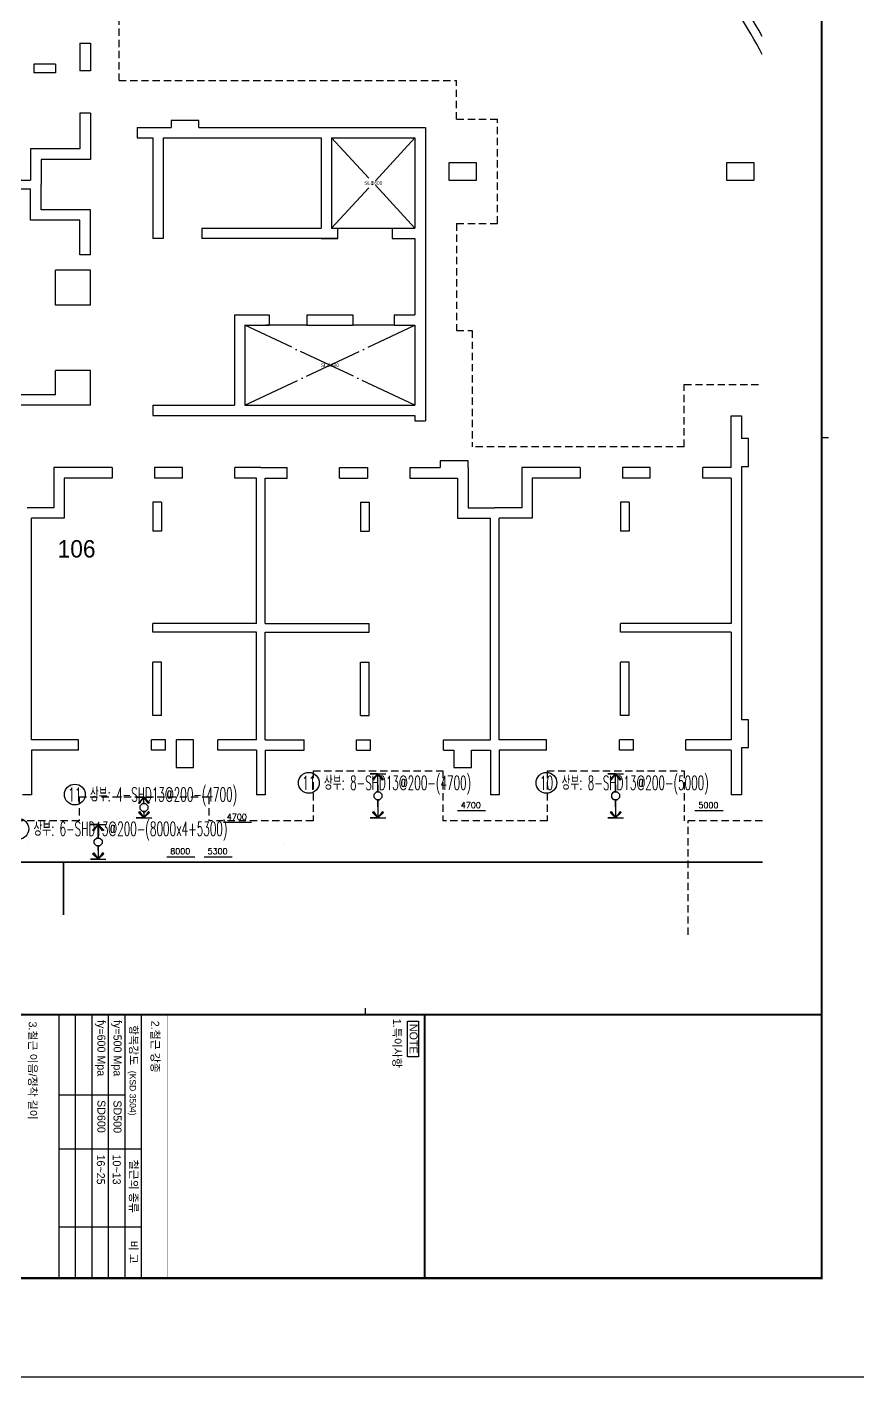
# Model space of a CAD drawing. Header units: millimetres. Extents: x 327808 to 2562540, y -728300 to 402793.
# Drawn here: x 435835 to 459773, y -385130 to -346233 of the extents above; entities that cross this region are included whole.
import ezdxf
from ezdxf.enums import TextEntityAlignment as Align

# ---------------------------------------------------------------- set-up
doc = ezdxf.new("R2010")
doc.units = ezdxf.units.MM
doc.header["$LTSCALE"] = 140
doc.linetypes.add('XS-기초$0$DDOT', pattern=[14, 12, -1, 0, -1])
doc.linetypes.add('XS-기초$0$HID', pattern=[2.3, 1.5, -0.8])
for name, color, linetype in [('CEN-P', 14, 'Continuous'), ('XDIM', 7, 'Continuous'), ('XREBAR', 1, 'Continuous'), ('XS-기초$0$EL7', 7, 'Continuous'), ('XS-기초$0$OPEN', 9, 'XS-기초$0$DDOT'), ('XS-기초$0$WALL', 11, 'Continuous'), ('XS-기초$0$기초연단', 3, 'Continuous'), ('XTAG', 7, 'Continuous'), ('기초꺽임', 7, 'Continuous')]:
    doc.layers.add(name, color=color, linetype=linetype)
doc.layers.add('TEXT', color=3, linetype='Continuous', lineweight=9)
doc.layers.add('XS-기초$0$DEFPOINT', color=144, linetype='Continuous', plot=False)
doc.styles.add('XRebar', font='Romans.shx', dxfattribs={"bigfont": 'whgtxt.shx'})
doc.styles.add('XRebar2', font='Romans.shx')
doc.styles.add('XRebarSheet', font='HMKMRHD.TTF')
doc.styles.add('돋음', font='')
doc.styles.get('돋음').set_extended_font_data('Dotum')

# ---------------------------------------------------------------- blocks, each defined once
blk = doc.blocks.new('dhs_sheet2e')
at = {"color": 7}
for p, q in [((55508.9, 57331.7), (55508.9, 57531.5)), ((73013.1, 43498.2), (72813.3, 43498.2)), ((73013.1, 36694), (81003.6, 36694)), ((77085.8, 36694), (77085.8, 34197)), ((79453.7, 36694), (79453.7, 34197)), ((73013.1, 36194.6), (81003.6, 36194.6)), ((75452.6, 36194.6), (75452.6, 34197)), ((73013.1, 35695.2), (81003.6, 35695.2)), ((73013.1, 35195.8), (81003.6, 35195.8)), ((73013.1, 34696.4), (81003.6, 34696.4)), ((73013.1, 34197), (81003.6, 34197))]:
    blk.add_line(p, q, dxfattribs=at)
for points in [[(84000, 0), (84000, 59329.4), (0, 59329.4), (0, 0)], [(73208.2, 45108.5), (74292.8, 45108.5), (74292.8, 44775), (73208.2, 44775)]]:
    blk.add_lwpolyline(points, close=True, dxfattribs=at)
at = {"color": 30, "const_width": 64.9}
blk.add_lwpolyline([(81003.6, 57331.7), (2996.4, 57331.7), (2996.4, 1997.6), (81003.6, 1997.6)], close=True, dxfattribs=at)
at = {"color": 30}
for points, const_width in [([(73013.1, 1997.6), (73013.1, 57331.7)], 64.9), ([(73013.1, 45291.6), (81003.6, 45291.6)], 64.9), ([(73013.1, 37482.7), (81003.6, 37482.7)], 1.25)]:
    blk.add_lwpolyline(points, dxfattribs=dict(at, const_width=const_width))
at = {"ltscale": 2, "const_width": 1.25}
for points in [[(73013.1, 36694), (73013.1, 34197)], [(81003.6, 36694), (81003.6, 34197)]]:
    blk.add_lwpolyline(points, dxfattribs=at)
at = {"color": 7, "style": 'XRebarSheet'}
for s, height, p in [('NOTE', 242.71, (73292, 44833.7)), ('1.특이사항', 242.71, (73135.9, 44335.3)), ('2.철근 강종', 242.71, (73193, 37000.1)), ('3.철근 이음/정착 길이', 242.711, (73219.2, 33284.8))]:
    blk.add_text(s, height=height, dxfattribs=at).set_placement(p)
at = {"color": 3, "style": 'XRebarSheet'}
for s, height, p in [('항복강도', 242.71, (73329, 36346.4)), ('(KSD 3504)', 194.17, (74714.3, 36344.3)), ('철근의 종류', 242.71, (77406.6, 36345.3)), ('비 고', 242.71, (79864.2, 36338.4))]:
    blk.add_text(s, height=height, dxfattribs=at).set_placement(p)
blk = doc.blocks.new('SDHSDHS')
at = {"color": 255, "xscale": 0.75, "yscale": 0.75, "zscale": 0.75}
blk.add_blockref('dhs_sheet2e', (0, 0), dxfattribs=at)
at = {"color": 3, "style": 'XRebarSheet'}
for s, p in [('fy=500 Mpa', (54881, 26893)), ('SD500', (56708, 26892)), ('10~13', (57939, 26875)), ('fy=600 Mpa', (54880, 26526)), ('SD600', (56702, 26526)), ('16~25', (57940, 26513))]:
    blk.add_text(s, height=182, dxfattribs=at).set_placement(p)
blk = doc.blocks.new('zdhdthbse')
at = {"layer": 'CEN-P', "color": 2}
blk.add_lwpolyline([(24577, -20020), (20091, -20020)], dxfattribs=at)
at = {"layer": 'XS-기초$0$EL7'}
for p, q in [((12345, -1755), (13915, -1755)), ((11460, -4555), (10270, -4555)), ((13970, -4555), (12780, -4555))]:
    blk.add_line(p, q, dxfattribs=at)
at = {"layer": 'XS-기초$0$OPEN'}
for p, q in [((14570, -1755), (12170, 845)), ((14570, 845), (12170, -1755)), ((14570, -6855), (9670, -4555)), ((9670, -6855), (14570, -4555))]:
    blk.add_line(p, q, dxfattribs=at)
at = {"layer": 'XS-기초$0$WALL', "color": 5}
for p, q in [((4920, 3575), (5220, 3575)), ((4920, 3575), (4920, 2775)), ((5220, 3575), (5220, 2775)), ((4220, 2970), (3590, 2970)), ((3590, 2970), (3590, 2720)), ((4220, 2970), (4220, 2720)), ((5220, 2775), (4920, 2775)), ((4220, 2720), (3590, 2720)), ((5220, 1555), (4920, 1555)), ((4920, 1555), (4920, 525)), ((5220, 1555), (5220, 225)), ((8345, 1345), (7545, 1345)), ((7545, 1345), (7545, 1145)), ((8345, 1145), (8345, 1345)), ((6570, 1145), (6570, 845)), ((6570, 1145), (7545, 1145)), ((6570, 845), (7020, 845)), ((7020, 845), (7020, -2055)), ((7320, 845), (11870, 845)), ((7320, 845), (7320, -2055)), ((8345, 1145), (14870, 1145)), ((11870, 845), (11870, -1755)), ((12170, 845), (14570, 845)), ((12170, 845), (12170, -1755)), ((14570, 845), (14570, -1755)), ((14870, 1145), (14870, -7305)), ((3500, 525), (3500, -375)), ((4920, 525), (3500, 525)), ((3800, 225), (3800, -500)), ((5220, 225), (3800, 225)), ((15545, 130), (15545, -370)), ((16345, 130), (15545, 130)), ((16345, -370), (16345, 130)), ((23545, 130), (23545, -370)), ((24345, 130), (23545, 130)), ((24345, -370), (24345, 130)), ((1000, -375), (3500, -375)), ((15545, -370), (16345, -370)), ((23545, -370), (24345, -370)), ((1000, -625), (3500, -625)), ((3500, -1525), (3500, -625)), ((3800, -1225), (3800, -500)), ((4920, -1525), (3500, -1525)), ((5220, -1225), (3800, -1225)), ((4920, -2520), (4920, -1525)), ((5220, -2520), (5220, -1225)), ((8430, -1755), (11870, -1755)), ((8430, -1755), (8430, -2055)), ((12170, -1755), (12345, -1755)), ((12345, -2055), (12345, -1755)), ((13915, -1755), (14570, -1755)), ((13915, -1755), (13915, -2055)), ((7320, -2055), (7020, -2055)), ((12345, -2055), (8430, -2055)), ((11870, -2055), (12345, -2055)), ((13915, -2055), (14570, -2055)), ((14570, -2055), (14570, -4255)), ((5220, -2520), (4920, -2520)), ((4220, -3970), (4220, -2970)), ((5220, -2970), (4220, -2970)), ((5220, -3970), (5220, -2970)), ((5220, -3970), (4220, -3970)), ((9370, -4255), (9370, -6855)), ((9370, -4255), (10370, -4255)), ((10370, -4255), (10370, -4555)), ((11460, -4255), (12780, -4255)), ((11460, -4255), (11460, -4555)), ((12780, -4255), (12780, -4555)), ((13970, -4255), (14570, -4255)), ((13970, -4255), (13970, -4555)), ((9670, -4555), (9670, -6855)), ((9670, -4555), (10370, -4555)), ((11460, -4555), (12780, -4555)), ((13970, -4555), (14570, -4555)), ((14570, -4555), (14570, -6855)), ((4220, -6555), (4220, -5855)), ((5220, -5855), (4220, -5855)), ((5220, -6855), (5220, -5855)), ((4220, -6555), (1000, -6555)), ((5220, -6855), (-3705, -6855)), ((7020, -6855), (7020, -7155)), ((7020, -6855), (9370, -6855)), ((9670, -6855), (14570, -6855)), ((7020, -7155), (14570, -7155)), ((14570, -7155), (14570, -7305)), ((14570, -7305), (14870, -7305)), ((23675, -8655), (23675, -7165)), ((23675, -7165), (23975, -7165)), ((23975, -7165), (23975, -7820)), ((24175, -7820), (23975, -7820)), ((24175, -8620), (24175, -7820)), ((16100, -8455), (15300, -8455)), ((15300, -8455), (15300, -8655)), ((16100, -8655), (16100, -8455)), ((5850, -8655), (4170, -8655)), ((4170, -8655), (4170, -9815)), ((5850, -8655), (5850, -8955)), ((7070, -8655), (7070, -8955)), ((7870, -8655), (7070, -8655)), ((7870, -8955), (7870, -8655)), ((9380, -8955), (9380, -8655)), ((10135, -8655), (9380, -8655)), ((10135, -8655), (10890, -8655)), ((10890, -8955), (10890, -8655)), ((12400, -8955), (12400, -8655)), ((12400, -8655), (13200, -8655)), ((13200, -8655), (13200, -8955)), ((14420, -8655), (14420, -8955)), ((14420, -8655), (15300, -8655)), ((16100, -8655), (16100, -9815)), ((19330, -8655), (17650, -8655)), ((17650, -8655), (17650, -9815)), ((19330, -8655), (19330, -8955)), ((20550, -8655), (20550, -8955)), ((21350, -8655), (20550, -8655)), ((21350, -8955), (21350, -8655)), ((22860, -8955), (22860, -8655)), ((23675, -8655), (22860, -8655)), ((23975, -8620), (23975, -15920)), ((23975, -8620), (24175, -8620)), ((5850, -8955), (4470, -8955)), ((4470, -8955), (4470, -10115)), ((7870, -8955), (7070, -8955)), ((10010, -8955), (9380, -8955)), ((10010, -13150), (10010, -8955)), ((10260, -13150), (10260, -8955)), ((10260, -8955), (10890, -8955)), ((12400, -8955), (13200, -8955)), ((14420, -8955), (15800, -8955)), ((15800, -8955), (15800, -10115)), ((19330, -8955), (17950, -8955)), ((17950, -8955), (17950, -10115)), ((21350, -8955), (20550, -8955)), ((23675, -8955), (22860, -8955)), ((23675, -8955), (23675, -13150)), ((7015, -9655), (7015, -10485)), ((7265, -9655), (7015, -9655)), ((7265, -9655), (7265, -10485)), ((13005, -9655), (13005, -10485)), ((13005, -9655), (13255, -9655)), ((13255, -9655), (13255, -10485)), ((20495, -9655), (20495, -10485)), ((20745, -9655), (20495, -9655)), ((20745, -9655), (20745, -10485)), ((4170, -9815), (3395, -9815)), ((16100, -9815), (16875, -9815)), ((17650, -9815), (16875, -9815)), ((3520, -16495), (3520, -10115)), ((4470, -10115), (3520, -10115)), ((7265, -10485), (7015, -10485)), ((13005, -10485), (13255, -10485)), ((15800, -10115), (16750, -10115)), ((16750, -16495), (16750, -10115)), ((17000, -16495), (17000, -10115)), ((17950, -10115), (17000, -10115)), ((20745, -10485), (20495, -10485)), ((10010, -13150), (7015, -13150)), ((7015, -13400), (7015, -13150)), ((10260, -13150), (13255, -13150)), ((13255, -13400), (13255, -13150)), ((23675, -13150), (20495, -13150)), ((20495, -13400), (20495, -13150)), ((10010, -13400), (7015, -13400)), ((10010, -16495), (10010, -13400)), ((10260, -16495), (10260, -13400)), ((10260, -13400), (13255, -13400)), ((23675, -13400), (20495, -13400)), ((23675, -13400), (23675, -16495)), ((7015, -15795), (7015, -14260)), ((7265, -14260), (7015, -14260)), ((7265, -15795), (7265, -14260)), ((13005, -15795), (13005, -14260)), ((13005, -14260), (13255, -14260)), ((13255, -15795), (13255, -14260)), ((20495, -15795), (20495, -14260)), ((20745, -14260), (20495, -14260)), ((20745, -15795), (20745, -14260)), ((7265, -15795), (7015, -15795)), ((13005, -15795), (13255, -15795)), ((20745, -15795), (20495, -15795)), ((24175, -15920), (23975, -15920)), ((24175, -16720), (24175, -15920)), ((4875, -16495), (3520, -16495)), ((4875, -16795), (4875, -16495)), ((7385, -16495), (6985, -16495)), ((6985, -16795), (6985, -16495)), ((7385, -16795), (7385, -16495)), ((8195, -16495), (7695, -16495)), ((7695, -16495), (7695, -17295)), ((8195, -17295), (8195, -16495)), ((8895, -16795), (8895, -16495)), ((10010, -16495), (8895, -16495)), ((10260, -16495), (11375, -16495)), ((11375, -16795), (11375, -16495)), ((12885, -16495), (13285, -16495)), ((12885, -16795), (12885, -16495)), ((13285, -16795), (13285, -16495)), ((15395, -16495), (16750, -16495)), ((15395, -16795), (15395, -16495)), ((18355, -16495), (17000, -16495)), ((18355, -16795), (18355, -16495)), ((20865, -16495), (20465, -16495)), ((20465, -16795), (20465, -16495)), ((20865, -16795), (20865, -16495)), ((22375, -16795), (22375, -16495)), ((23675, -16495), (22375, -16495)), ((23975, -16720), (23975, -18080)), ((23975, -16720), (24175, -16720)), ((4875, -16795), (3520, -16795)), ((3520, -16795), (3520, -18080)), ((7385, -16795), (6985, -16795)), ((10010, -16795), (8895, -16795)), ((10010, -16795), (10010, -18080)), ((10260, -16795), (11375, -16795)), ((10260, -16795), (10260, -18080)), ((12885, -16795), (13285, -16795)), ((15395, -16795), (15695, -16795)), ((15695, -16795), (15695, -17295)), ((16195, -16795), (16750, -16795)), ((16195, -17295), (16195, -16795)), ((16750, -16795), (16750, -18080)), ((18355, -16795), (17000, -16795)), ((17000, -16795), (17000, -18080)), ((20865, -16795), (20465, -16795)), ((23675, -16795), (22375, -16795)), ((23675, -16795), (23675, -18080)), ((7695, -17295), (8195, -17295)), ((15695, -17295), (16195, -17295)), ((3520, -18080), (3270, -18080)), ((10260, -18080), (10010, -18080)), ((17000, -18080), (16750, -18080)), ((23975, -18080), (23675, -18080))]:
    blk.add_line(p, q, dxfattribs=at)
for radius, start, end in [(20500, 29.5887, 48), (20250, 28.3181, 43.5813)]:
    blk.add_arc((6750, -6355), radius, start, end, dxfattribs=at)
at = {"layer": 'XS-기초$0$기초연단', "linetype": 'XS-기초$0$HID'}
for p, q in [((6045, 2495), (6045, 10130)), ((6045, 2495), (15770, 2495)), ((15770, 1380), (15770, 2495)), ((15770, 1380), (16945, 1380)), ((16945, -1620), (16945, 1380)), ((15770, -1620), (16945, -1620)), ((15770, -1620), (15770, -4705)), ((15770, -4705), (16220, -4705)), ((16220, -4705), (16220, -8055)), ((22325, -6265), (24577, -6265)), ((22325, -8055), (22325, -6265)), ((22325, -8055), (16220, -8055)), ((11635, -17395), (11635, -18830)), ((11635, -17395), (15375, -17395)), ((15375, -17395), (15375, -18830)), ((18375, -17395), (18375, -18830)), ((18375, -17395), (22325, -17395)), ((22325, -17395), (22325, -18830)), ((4895, -18145), (4895, -18830)), ((4895, -18145), (8635, -18145)), ((8635, -18145), (8635, -18830)), ((4895, -18830), (1895, -18830)), ((11635, -18830), (8635, -18830)), ((18375, -18830), (15375, -18830)), ((24577, -18830), (22325, -18830)), ((22445, -22117), (22445, -18830))]:
    blk.add_line(p, q, dxfattribs=at)
at = {"layer": '기초꺽임', "color": 1, "const_width": 50}
blk.add_lwpolyline([(-21405, 32883), (-21405, 19580), (-11405, 19580), (-11405, -20020), (24577, -20020)], dxfattribs=at)
at = {"layer": '기초꺽임', "color": 3, "const_width": 50}
blk.add_lwpolyline([(4445, -20020), (4445, -21544)], dxfattribs=at)
at = {"layer": 'TEXT', "extrusion": (2.94245e-18, 9.64033e-08, 1), "style": '돋음'}
blk.add_text('106', height=500, rotation=0, dxfattribs=at).set_placement((4823, -10995, 0), align=Align.MIDDLE_CENTER)
at = {"layer": 'XS-기초$0$DEFPOINT', "color": 2, "style": '돋음'}
for p in [(13370, -455), (12120, -5705)]:
    blk.add_text('SL-2600', height=100, dxfattribs=at).set_placement(p, align=Align.MIDDLE_CENTER)
blk = doc.blocks.new('*U465', base_point=(444290.5134, -368010.513))
at = {"layer": 'XTAG', "color": 0, "linetype": 'Continuous', "ltscale": 4.34365e-311}
blk.add_circle((443953.0134, -368010.513), 300, dxfattribs=at)
at = {"layer": 'XTAG', "color": 0, "linetype": 'Continuous', "ltscale": 4.34365e-311, "style": 'XRebar', "width": 0.55}
blk.add_text('11', height=400, dxfattribs=at).set_placement((443953.0134, -368010.513), align=Align.MIDDLE_CENTER)
blk.add_text('상부: 8-SHD13@200-(4700)', height=400, dxfattribs=at).set_placement((444390.5134, -368010.513), align=Align.MIDDLE_LEFT)
blk = doc.blocks.new('*U466', base_point=(437550.5134, -368348.013))
at = {"layer": 'XTAG', "color": 0, "linetype": 'Continuous', "ltscale": 4.34365e-311}
blk.add_circle((437213.0134, -368348.013), 300, dxfattribs=at)
at = {"layer": 'XTAG', "color": 0, "linetype": 'Continuous', "ltscale": 4.34365e-311, "style": 'XRebar', "width": 0.55}
blk.add_text('11', height=400, dxfattribs=at).set_placement((437213.0134, -368348.013), align=Align.MIDDLE_CENTER)
blk.add_text('상부: 4-SHD13@200-(4700)', height=400, dxfattribs=at).set_placement((437650.5134, -368348.013), align=Align.MIDDLE_LEFT)
blk = doc.blocks.new('*U467', base_point=(451135.5134, -368010.513))
at = {"layer": 'XTAG', "color": 0, "linetype": 'Continuous', "ltscale": 4.34365e-311}
blk.add_circle((450798.0134, -368010.513), 300, dxfattribs=at)
at = {"layer": 'XTAG', "color": 0, "linetype": 'Continuous', "ltscale": 4.34365e-311, "style": 'XRebar', "width": 0.55}
blk.add_text('10', height=400, dxfattribs=at).set_placement((450798.0134, -368010.513), align=Align.MIDDLE_CENTER)
blk.add_text('상부: 8-SHD13@200-(5000)', height=400, dxfattribs=at).set_placement((451235.5134, -368010.513), align=Align.MIDDLE_LEFT)
blk = doc.blocks.new('*U478', base_point=(435921.8527, -369338.013))
at = {"layer": 'XTAG', "color": 0, "linetype": 'Continuous', "ltscale": 4.34365e-311}
for centre in [(434909.3527, -369338.013), (435584.3527, -369338.013)]:
    blk.add_circle(centre, 300, dxfattribs=at)
at = {"layer": 'XTAG', "color": 0, "linetype": 'Continuous', "ltscale": 4.34365e-311, "style": 'XRebar', "width": 0.55}
blk.add_text('상부: 6-SHD13@200-(8000x4+5300)', height=400, dxfattribs=at).set_placement((436021.8527, -369338.013), align=Align.MIDDLE_LEFT)
for s, p in [('1', (434909.3527, -369338.013)), ('9', (435584.3527, -369338.013))]:
    blk.add_text(s, height=400, dxfattribs=at).set_placement(p, align=Align.MIDDLE_CENTER)

msp = doc.modelspace()

# ---------------------------------------------------------------- linework, layer by layer
at = {"layer": 'XDIM', "color": 250, "linetype": 'Continuous', "ltscale": 2.20348e-317}
for p, q in [((448071.2, -368210.5), (448071.2, -368210.5)), ((454916.2, -368210.5), (454916.2, -368210.5)), ((441331.2, -368548), (441331.2, -368548)), ((439702.6, -369538), (439702.6, -369538)), ((440779.6, -369538), (440779.7, -369538))]:
    msp.add_line(p, q, dxfattribs=at)
at = {"layer": 'XDIM', "color": 4, "linetype": 'Continuous', "ltscale": 7.10404e-14}
for points in [[(445945, -368066.8), (445945, -368273), (445898.4, -368273), (445991.6, -368273), (446057.5, -368338.9), (446057.5, -368432.1), (445991.6, -368498), (445898.4, -368498), (445832.5, -368432.1), (445832.5, -368338.9), (445898.4, -368273), (445945, -368273), (445945, -368066.8), (445945, -368066.8), (445945, -367748), (446104.1, -367907.1), (446074.1, -367932.3), (445945, -367748), (445785.9, -367907.1), (445815.9, -367932.3), (445945, -367748), (445720, -367748), (446170, -367748)], [(445945, -368704.3), (445945, -368498), (445991.6, -368498), (445898.4, -368498), (445832.5, -368432.1), (445832.5, -368338.9), (445898.4, -368273), (445991.6, -368273), (446057.5, -368338.9), (446057.5, -368432.1), (445991.6, -368498), (445945, -368498), (445945, -368704.3), (445945, -368704.3), (445945, -369023), (445785.9, -368863.9), (445815.9, -368838.7), (445945, -369023), (446104.1, -368863.9), (446074.1, -368838.7), (445945, -369023), (445720, -369023), (446170, -369023)], [(439205, -368573), (439205, -368610.5), (439158.4, -368610.5), (439251.6, -368610.5), (439317.5, -368676.4), (439317.5, -368769.6), (439251.6, -368835.5), (439158.4, -368835.5), (439092.5, -368769.6), (439092.5, -368676.4), (439158.4, -368610.5), (439205, -368610.5), (439205, -368573), (439205, -368573), (439205, -368423), (439364.1, -368582.1), (439334.1, -368607.3), (439205, -368423), (439045.9, -368582.1), (439075.9, -368607.3), (439205, -368423), (438980, -368423), (439430, -368423)], [(439205, -368873), (439205, -368835.5), (439251.6, -368835.5), (439158.4, -368835.5), (439092.5, -368769.6), (439092.5, -368676.4), (439158.4, -368610.5), (439251.6, -368610.5), (439317.5, -368676.4), (439317.5, -368769.6), (439251.6, -368835.5), (439205, -368835.5), (439205, -368873), (439205, -368873), (439205, -369023), (439045.9, -368863.9), (439075.9, -368838.7), (439205, -369023), (439364.1, -368863.9), (439334.1, -368838.7), (439205, -369023), (438980, -369023), (439430, -369023)]]:
    msp.add_lwpolyline(points, dxfattribs=at)
at = {"layer": 'XDIM', "color": 4, "linetype": 'Continuous', "ltscale": 4.56907e-10}
for points in [[(452790, -368066.8), (452790, -368273), (452743.4, -368273), (452836.6, -368273), (452902.5, -368338.9), (452902.5, -368432.1), (452836.6, -368498), (452743.4, -368498), (452677.5, -368432.1), (452677.5, -368338.9), (452743.4, -368273), (452790, -368273), (452790, -368066.8), (452790, -368066.8), (452790, -367748), (452949.1, -367907.1), (452919.1, -367932.3), (452790, -367748), (452630.9, -367907.1), (452660.9, -367932.3), (452790, -367748), (452565, -367748), (453015, -367748)], [(452790, -368704.3), (452790, -368498), (452836.6, -368498), (452743.4, -368498), (452677.5, -368432.1), (452677.5, -368338.9), (452743.4, -368273), (452836.6, -368273), (452902.5, -368338.9), (452902.5, -368432.1), (452836.6, -368498), (452790, -368498), (452790, -368704.3), (452790, -368704.3), (452790, -369023), (452630.9, -368863.9), (452660.9, -368838.7), (452790, -369023), (452949.1, -368863.9), (452919.1, -368838.7), (452790, -369023), (452565, -369023), (453015, -369023)]]:
    msp.add_lwpolyline(points, dxfattribs=at)
at = {"layer": 'XDIM', "color": 1, "linetype": 'Continuous', "ltscale": 2.20348e-317}
for points in [[(448231.2, -368810.5), (449040.3, -368810.5)], [(455076.2, -368810.5), (455885.3, -368810.5)], [(441491.2, -369148), (442300.3, -369148)], [(439862.6, -370138), (440671.6, -370138)], [(440939.6, -370138), (441748.7, -370138)]]:
    msp.add_lwpolyline(points, dxfattribs=at)
at = {"layer": 'XDIM', "color": 4, "linetype": 'Continuous', "ltscale": 4.56907e-10, "elevation": -0.5}
for points in [[(437885, -369463), (437885, -369600.5), (437838.4, -369600.5), (437931.6, -369600.5), (437997.5, -369666.4), (437997.5, -369759.6), (437931.6, -369825.5), (437838.4, -369825.5), (437772.5, -369759.6), (437772.5, -369666.4), (437838.4, -369600.5), (437885, -369600.5), (437885, -369463), (437885, -369463), (437885, -369213), (438044.1, -369372.1), (438014.1, -369397.3), (437885, -369213), (437725.9, -369372.1), (437755.9, -369397.3), (437885, -369213), (437660, -369213), (438110, -369213)], [(437885, -369963), (437885, -369825.5), (437931.6, -369825.5), (437838.4, -369825.5), (437772.5, -369759.6), (437772.5, -369666.4), (437838.4, -369600.5), (437931.6, -369600.5), (437997.5, -369666.4), (437997.5, -369759.6), (437931.6, -369825.5), (437885, -369825.5), (437885, -369963), (437885, -369963), (437885, -370213), (437725.9, -370053.9), (437755.9, -370028.7), (437885, -370213), (438044.1, -370053.9), (438014.1, -370028.7), (437885, -370213), (437660, -370213), (438110, -370213)]]:
    msp.add_lwpolyline(points, dxfattribs=at)
at = {"layer": 'XREBAR', "color": 11, "linetype": 'Continuous', "ltscale": 7.10404e-14, "const_width": 1}
for points in [[(436855, -368723), (436855, -368723), (441555, -368723), (441555, -368723)], [(443595, -368385.5), (443595, -368385.5), (448295, -368385.5), (448295, -368385.5)]]:
    msp.add_lwpolyline(points, dxfattribs=at)
at = {"layer": 'XREBAR', "color": 11, "linetype": 'Continuous', "ltscale": 4.56907e-10, "const_width": 1}
for points in [[(450290, -368385.5), (450290, -368385.5), (455290, -368385.5), (455290, -368385.5)], [(427835, -369750.5), (427835, -369750.5), (428435, -369750.5), (428453.7, -369745.5), (428467.5, -369731.8), (428472.5, -369713), (435835, -369713), (435835, -369713)], [(435235, -369750.5), (435235, -369750.5), (435835, -369750.5), (435853.7, -369745.5), (435867.5, -369731.8), (435872.5, -369713), (443235, -369713), (443235, -369713)], [(442635, -369750.5), (442635, -369750.5), (443235, -369750.5), (443253.7, -369745.5), (443267.5, -369731.8), (443272.5, -369713), (450635, -369713), (450635, -369713)], [(450035, -369750.5), (450035, -369750.5), (450635, -369750.5), (450653.7, -369745.5), (450667.5, -369731.8), (450672.5, -369713), (455335, -369713), (455335, -369713)]]:
    msp.add_lwpolyline(points, dxfattribs=at)

# ---------------------------------------------------------------- block references
at = {"layer": 'XREBAR', "xscale": 1.266666656504953, "yscale": 1.266666656504953, "zscale": 1.266666656504953, "rotation": 270}
msp.add_blockref('SDHSDHS', (404263.6, -305329.6), dxfattribs=at)
at = {"layer": 'XREBAR'}
msp.add_blockref('zdhdthbse', (432440, -350273), dxfattribs=at)
at = {"layer": 'XTAG', "color": 11, "linetype": 'Continuous', "ltscale": 4.34365e-311}
for name, p in [('*U465', (444290.5, -368010.5)), ('*U467', (451135.5, -368010.5)), ('*U466', (437550.5, -368348)), ('*U478', (435921.9, -369338))]:
    msp.add_blockref(name, p, dxfattribs=at)

# ---------------------------------------------------------------- texts
at = {"layer": 'XDIM', "color": 3, "linetype": 'Continuous', "ltscale": 2.20348e-317, "style": 'XRebar2'}
for s, p in [('4700', (448618.5, -368788.6)), ('5000', (455463.5, -368788.6)), ('4700', (441878.5, -369126.1)), ('8000', (440249.8, -370116.1)), ('5300', (441326.9, -370116.1))]:
    msp.add_text(s, height=168, dxfattribs=at).set_placement(p, align=Align.BOTTOM_CENTER)

doc.saveas('drawing.dxf')
